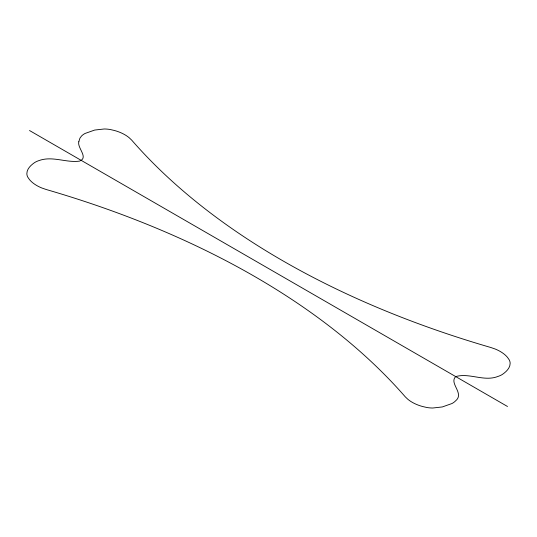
<?xml version="1.0" encoding="UTF-8"?>
<svg xmlns="http://www.w3.org/2000/svg" width="537" height="537" viewBox="0 0 537 537"><rect width="100%" height="100%" fill="white"/><g stroke="black" fill="none" stroke-linecap="round" stroke-linejoin="round"><path stroke-width="0.81" d="M29.501 130.511L507.499 406.489M78.811 141.761C77.08 148.024 89.008 157.643 79.496 161.134C66.071 162.959 52.478 155.73 39.141 160.529A18.298 10.565 0 0 0 34.59 162.597C30.884 165.154 26.904 168.806 26.85 173.659A21.883 12.633 0 0 0 27.736 177.069L29.522 179.66A37.657 21.742 0 0 0 41.92 188.024L46.256 189.521A808.876 467.002 0 0 1 405.26 396.823L407.878 399.313A37.657 21.742 0 0 0 422.384 406.469L426.868 407.502A21.883 12.633 0 0 0 432.775 408.013L442.313 406.945L451.926 403.549A18.298 10.565 0 0 0 455.51 400.917C464.894 393.393 448.677 383.364 455.718 376.585C469.439 372.611 483.991 381.908 497.859 376.471A18.298 10.565 0 0 0 502.41 374.403C506.116 371.846 510.096 368.194 510.15 363.341A21.883 12.633 0 0 0 509.264 359.931L507.478 357.34A37.657 21.742 0 0 0 495.08 348.976L490.744 347.479A808.876 467.002 0 0 1 131.74 140.177L129.122 137.687A37.657 21.742 0 0 0 114.616 130.531L110.132 129.498A21.883 12.633 0 0 0 104.225 128.987L94.687 130.055L85.074 133.451A18.298 10.565 0 0 0 81.49 136.083L79.926 138.177L78.811 141.761"/></g></svg>
